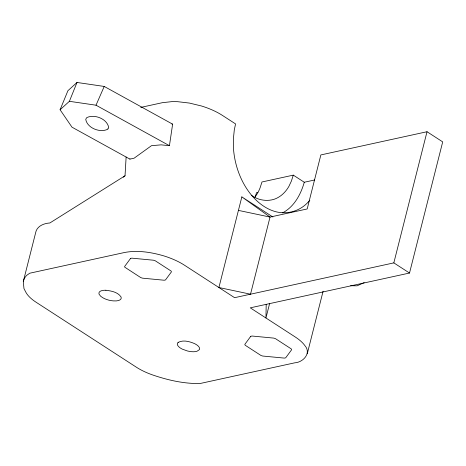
<?xml version="1.0" encoding="UTF-8"?>
<svg xmlns="http://www.w3.org/2000/svg" width="466" height="466" viewBox="0 0 466 466"><rect width="100%" height="100%" fill="white"/><g stroke="black" fill="none" stroke-linecap="round" stroke-linejoin="round"><path stroke-width="0.7" d="M266.197 304.356L265.946 317.998L269.657 303.349M126.129 157.013L125.028 175.781L49.874 222.969C43.734 223.36 36.686 226.173 35.579 232.977L23.3 281.505L23.958 288.553L25.886 292.287A41.276 16.986 14.2 0 0 36.173 302.288L136.416 367.231A41.293 16.992 14.2 0 0 154.403 375.549C169.082 380.419 184.454 383.792 199.99 383.535L294.733 362.828C303.127 362.385 311.702 353.24 304.834 345.556A43.501 17.9 14.2 0 0 295.205 336.953L250.271 307.84L409.515 273.035L442.7 141.885L427.019 131.727L320.858 154.928L307.187 208.954L270.03 217.074L238.429 210.393M169.432 145.695L172.624 124.166L104.221 86.443L77.001 82.465L67.925 90.695L60.085 109.755L71.997 127.183L129.903 159.116L134.08 158.213L151.491 145.677L161.149 144.856L169.432 145.695L96.013 105.205L69.393 101.314L60.085 109.755M129.903 159.116L129.967 158.824M241.842 196.891L218.909 287.522L250.516 294.197L270.03 217.074L241.842 196.891L272.895 217.005M307.257 353.799L323.101 291.198M23.3 281.505L24.372 278.266L26.533 275.476L29.713 273.222L124.457 252.514C137.487 250.026 150.943 252.153 163.543 255.805A43.559 17.924 14.2 0 1 184.431 265.177L234.59 297.681L393.834 262.876L427.019 131.727M255.275 196.868L256.498 192.685L257.873 192.388M314.667 179.975L304.281 182.247L293.3 175.134L291.349 181.169L288.903 186.371A45.825 32.23 77.7 0 1 273.845 199.372C266.237 201.638 257.75 199.984 251.395 195.306M304.281 182.247C300.78 194.491 294.221 206.718 282.577 212.886M69.393 101.314L77.001 82.465M96.013 105.205L104.221 86.443M123.362 177.185L125.028 175.781M364.185 282.612L357.084 285.821L350.624 285.734M140.744 107.413L162.372 102.689L172.094 101.611L177.61 101.681L189.423 103.068L201.452 105.98A43.559 17.924 14.2 0 1 222.34 115.358L235.575 123.927L234.316 129.752L233.431 138.39L233.396 147.279A61.943 43.565 77.7 0 0 245.646 187A61.844 43.495 77.7 0 0 276.851 211.978C286.823 214.232 297.576 211.564 305.312 204.871A61.698 43.39 77.7 0 0 309.808 200.281M293.3 175.134L261.979 181.979L260.028 188.019A45.79 32.206 77.7 0 1 254.483 197.66M171.948 124.061L172.624 124.166M393.834 262.876L409.515 273.035M107.926 128.884L107.716 129.233C100.114 133.154 87.09 128.01 85.732 119.296L86.717 117.653C94.382 113.809 107.32 118.824 108.7 127.591L107.926 128.884M130.567 258.426L124.579 266.564L124.754 267.175L140.784 277.608L142.48 278.161L164.23 280.235L165.482 279.961L171.465 271.824L171.028 270.996L155.265 260.785L153.564 260.226L131.82 258.152L130.567 258.426M250.766 336.301L244.778 344.438L245.221 345.265L260.983 355.482L262.673 356.036L284.423 358.109L285.675 357.836L291.664 349.698L291.221 348.871L275.458 338.66L273.769 338.106L252.019 336.027L250.766 336.301M178.175 342.364L177.523 343.133A11.464 4.718 14.2 0 0 182.183 349.086L187.285 350.933A10.922 4.497 14.2 0 0 197.007 351.248L199.407 349.646A11.458 4.712 14.2 0 0 194.747 343.692C189.662 341.514 183.412 339.691 178.175 342.364M105.881 290.242L103.935 290.277A11.464 4.718 14.2 0 0 99.095 294.227L100.738 296.318L102.957 297.821A10.957 4.509 14.2 0 0 113.221 300.879L116.209 300.92A11.481 4.724 14.2 0 0 121.049 296.976C117.828 292.013 111.292 290.947 105.881 290.242"/></g></svg>
